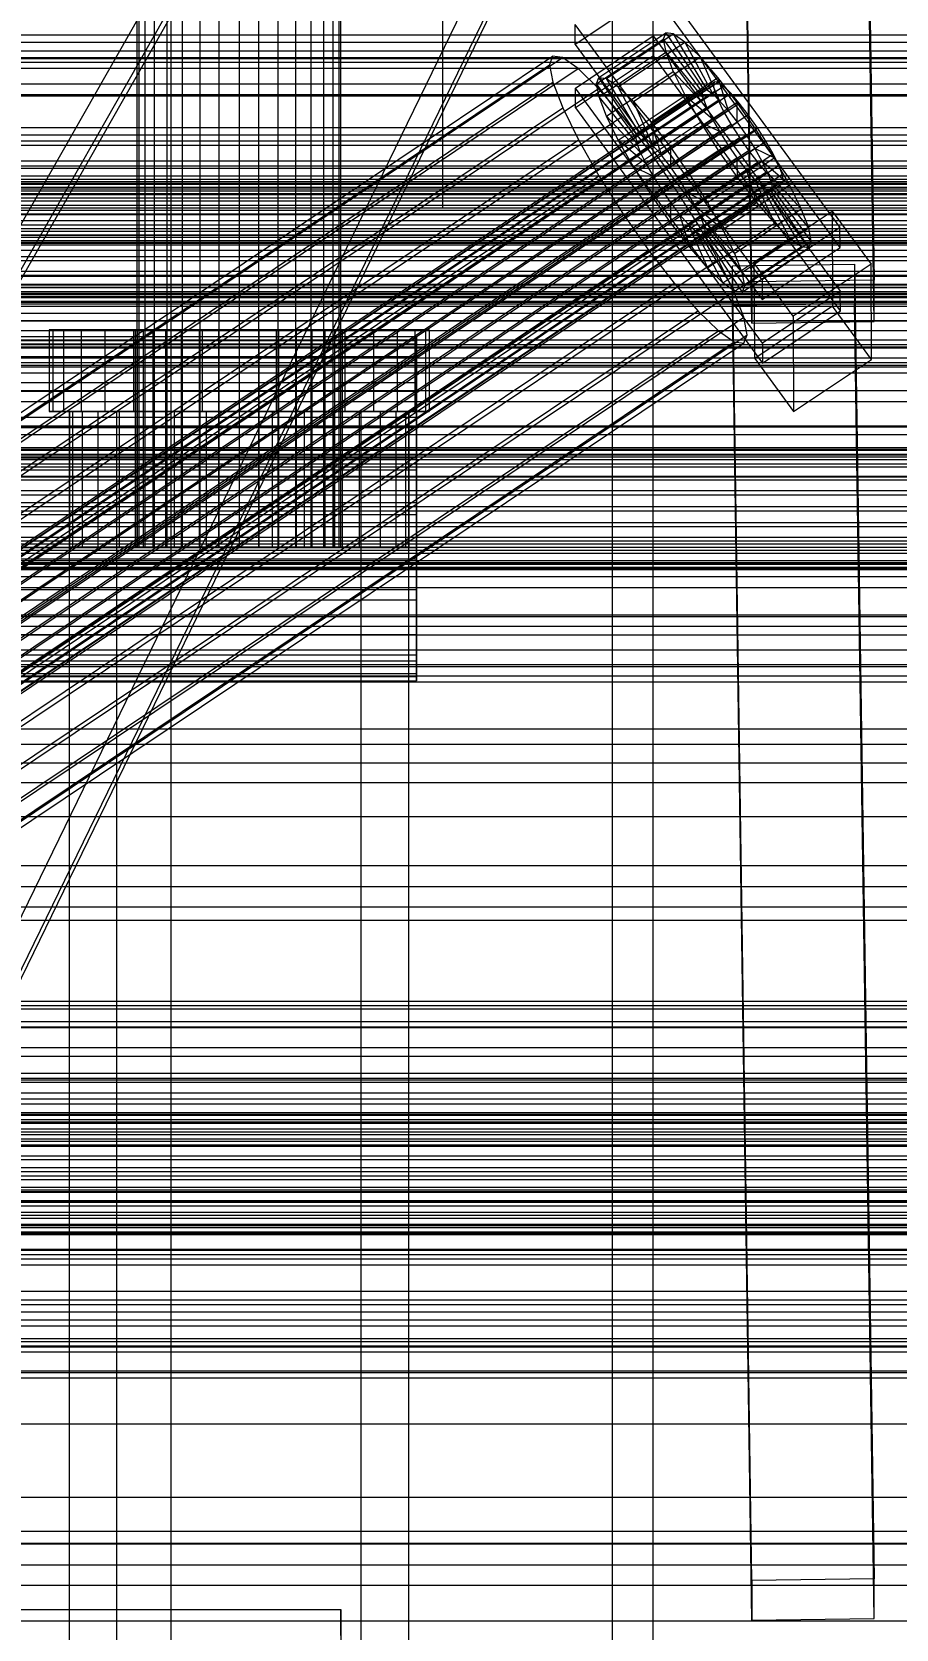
# Model space of a CAD drawing. Header units: millimetres. Extents: x -1970 to 59977, y -50268 to 6837.
# Drawn here: x 254.5 to 381.8, y -35209.4 to -34974.1 of the extents above; entities that cross this region are included whole.
import ezdxf

# ---------------------------------------------------------------- set-up
doc = ezdxf.new("R2010")
doc.units = ezdxf.units.MM
for name, color, linetype, lineweight in [('COTAS_O', 1, 'Continuous', 0), ('COTAS_P', 1, 'Continuous', 0), ('frontal_briquetadora', 7, 'Continuous', 0), ('frontal_C01', 7, 'Continuous', 0), ('frontal_C02', 7, 'Continuous', 0), ('frontal_C03', 7, 'Continuous', 0), ('frontal_C05', 7, 'Continuous', 0), ('frontal_dos-mix', 7, 'Continuous', 0), ('frontal_mezcladora', 7, 'Continuous', 0), ('frontal_secador', 7, 'Continuous', 0), ('frontal_tolva-C01', 7, 'Continuous', 0)]:
    doc.layers.add(name, color=color, linetype=linetype, lineweight=lineweight)
doc.dimstyles.new('R19_100', dxfattribs={"dimtxt": 250, "dimasz": 150, "dimexe": 150, "dimexo": 80, "dimgap": 100, "dimtad": 1, "dimtih": 1, "dimtoh": 1, "dimdsep": 46, "dimcen": 0.09, "dimadec": 0, "dimazin": 0, "dimtfac": 1, "dimtdec": 4, "dimtofl": 0, "dimtmove": 0, "dimatfit": 3, "dimfxl": 1, "dimtolj": 1, "dimtzin": 0, "dimarcsym": 0})

# ---------------------------------------------------------------- blocks, each defined once
blk = doc.blocks.new('*D37')
at = {"layer": 'COTAS_P', "color": 0, "lineweight": -2, "transparency": 16777216}
for p, q in [((-1750, -35420), (-1750, -34450)), ((2600, -35420), (2600, -34450)), ((-1600, -34600), (2450, -34600))]:
    blk.add_line(p, q, dxfattribs=at)
at = {"layer": 'COTAS_P', "color": 0, "transparency": 16777216}
for points in [[(-1600, -34575), (-1600, -34625), (-1750, -34600)], [(2450, -34575), (2450, -34625), (2600, -34600)]]:
    blk.add_solid(points, dxfattribs=at)
at = {"layer": 'Defpoints', "color": 0, "transparency": 16777216}
for p in [(2600, -34600), (-1750, -35500), (2600, -35500)]:
    blk.add_point(p, dxfattribs=at)
blk = doc.blocks.new('*D45')
at = {"layer": 'COTAS_O', "color": 0, "lineweight": -2, "transparency": 16777216}
for p, q in [((-1480, -35920), (-1480, -35150)), ((490, -35920), (490, -35150)), ((-1330, -35300), (340, -35300))]:
    blk.add_line(p, q, dxfattribs=at)
at = {"layer": 'COTAS_O', "color": 0, "transparency": 16777216}
for points in [[(-1330, -35275), (-1330, -35325), (-1480, -35300)], [(340, -35275), (340, -35325), (490, -35300)]]:
    blk.add_solid(points, dxfattribs=at)
at = {"layer": 'Defpoints', "color": 0, "transparency": 16777216}
for p in [(490, -35300), (-1480, -36000), (490, -36000)]:
    blk.add_point(p, dxfattribs=at)
blk = doc.blocks.new('*D47')
at = {"layer": 'COTAS_O', "color": 0, "lineweight": -2, "transparency": 16777216}
for p, q in [((-1400, -35920), (-1400, -35150)), ((1400, -35920), (1400, -35150)), ((-1250, -35300), (1250, -35300))]:
    blk.add_line(p, q, dxfattribs=at)
at = {"layer": 'COTAS_O', "color": 0, "transparency": 16777216}
for points in [[(-1250, -35275), (-1250, -35325), (-1400, -35300)], [(1250, -35275), (1250, -35325), (1400, -35300)]]:
    blk.add_solid(points, dxfattribs=at)
at = {"layer": 'Defpoints', "color": 0, "transparency": 16777216}
for p in [(1400, -35300), (-1400, -36000), (1400, -36000)]:
    blk.add_point(p, dxfattribs=at)

msp = doc.modelspace()

# ---------------------------------------------------------------- linework, layer by layer
at = {"layer": 'frontal_briquetadora'}
for p, q in [((315, -35000), (315, -34710)), ((340, -35988), (340, -34950)), ((346, -35988), (346, -34950)), ((-1330, -35000), (490, -35000)), ((315, -35000), (430, -35000)), ((-1330, -35010), (490, -35010)), ((-1330, -35190), (490, -35190)), ((-1330, -35200), (490, -35200))]:
    msp.add_line(p, q, dxfattribs=at)
at = {"layer": 'frontal_C01'}
for p, q in [((360.514, -35010.919), (357.646, -34817.919)), ((375.644, -34817.676), (378.512, -35010.676)), ((360.514, -35017.007), (357.646, -34824.007)), ((378.512, -35016.764), (375.644, -34823.764)), ((-425, -35005.229), (425, -35005.229)), ((378.512, -35010.676), (360.514, -35010.919)), ((360.514, -35010.919), (360.514, -35017.007)), ((378.512, -35016.764), (378.512, -35010.676)), ((425, -35016.66), (-425, -35016.66)), ((360.514, -35017.007), (378.512, -35016.764)), ((425, -35020.691), (-425, -35020.691)), ((-425, -35032.122), (425, -35032.122)), ((-300, -35206.577), (300, -35206.577)), ((300, -35210.404), (300, -35206.577)), ((300, -35206.577), (300, -35232.406))]:
    msp.add_line(p, q, dxfattribs=at)
at = {"layer": 'frontal_C02'}
for p, q in [((345.969, -34965.325), (373.501, -35002.918)), ((345.981, -34968.248), (334.513, -34975.931)), ((373.513, -35005.841), (345.981, -34968.248)), ((334.513, -34975.931), (334.501, -34973.009)), ((362.033, -35010.602), (334.501, -34973.009)), ((338.005, -34980.8), (347.835, -34974.214)), ((347.835, -34974.214), (347.47, -34975.144)), ((348.918, -34974.361), (347.835, -34974.214)), ((347.835, -34974.214), (353.378, -34982.536)), ((334.513, -34975.931), (362.045, -35013.524)), ((334.539, -34982.361), (346.008, -34974.678)), ((337.64, -34981.73), (347.47, -34975.144)), ((339.088, -34980.947), (348.918, -34974.361)), ((340.816, -34982.162), (350.645, -34975.576)), ((346.008, -34974.678), (346.02, -34977.6)), ((346.008, -34974.678), (373.539, -35012.271)), ((347.47, -34975.144), (353.205, -34982.976)), ((347.47, -34975.144), (347.847, -34977.089)), ((350.645, -34975.576), (348.918, -34974.361)), ((348.918, -34974.361), (353.892, -34982.605)), ((352.899, -34977.775), (350.645, -34975.576)), ((350.645, -34975.576), (354.71, -34983.181)), ((450, -34977.896), (-450, -34977.896)), ((146.383, -35102.397), (330.692, -34978.913)), ((146.872, -35101.153), (331.181, -34977.669)), ((148.32, -35101.35), (332.629, -34977.866)), ((331.181, -34977.669), (330.692, -34978.913)), ((330.692, -34978.913), (331.197, -34981.512)), ((332.629, -34977.866), (331.181, -34977.669)), ((334.938, -34979.49), (332.629, -34977.866)), ((346.02, -34977.6), (334.551, -34985.284)), ((338.017, -34983.674), (347.847, -34977.089)), ((343.069, -34984.361), (352.899, -34977.775)), ((373.551, -35015.193), (346.02, -34977.6)), ((347.847, -34977.089), (353.384, -34983.897)), ((347.847, -34977.089), (348.941, -34979.914)), ((355.525, -34980.81), (352.899, -34977.775)), ((352.899, -34977.775), (355.777, -34984.223)), ((150.629, -35102.974), (334.938, -34979.49)), ((337.95, -34982.43), (334.938, -34979.49)), ((337.64, -34981.73), (338.005, -34980.8)), ((343.549, -34989.121), (338.005, -34980.8)), ((338.005, -34980.8), (339.088, -34980.947)), ((344.062, -34989.191), (339.088, -34980.947)), ((339.088, -34980.947), (340.816, -34982.162)), ((339.111, -34986.5), (348.941, -34979.914)), ((345.695, -34987.395), (355.525, -34980.81)), ((348.941, -34979.914), (353.902, -34985.236)), ((348.941, -34979.914), (350.678, -34983.429)), ((358.345, -34984.472), (355.525, -34980.81)), ((355.525, -34980.81), (357.021, -34985.66)), ((141.045, -35125.12), (354.844, -34981.879)), ((141.218, -35124.679), (355.017, -34981.438)), ((141.224, -35126.041), (355.022, -34982.799)), ((141.731, -35124.749), (355.53, -34981.508)), ((142.549, -35125.324), (356.348, -34982.083)), ((143.617, -35126.366), (357.415, -34983.125)), ((146.887, -35104.996), (331.197, -34981.512)), ((153.641, -35105.914), (337.95, -34982.43)), ((331.197, -34981.512), (332.659, -34985.29)), ((334.551, -34985.284), (334.539, -34982.361)), ((362.071, -35019.954), (334.539, -34982.361)), ((343.376, -34989.562), (337.64, -34981.73)), ((338.017, -34983.674), (337.64, -34981.73)), ((341.461, -34986.487), (337.95, -34982.43)), ((343.554, -34990.483), (338.017, -34983.674)), ((339.111, -34986.5), (338.017, -34983.674)), ((344.88, -34989.767), (340.816, -34982.162)), ((340.816, -34982.162), (343.069, -34984.361)), ((340.848, -34990.015), (350.678, -34983.429)), ((353.205, -34982.976), (343.376, -34989.562)), ((353.378, -34982.536), (343.549, -34989.121)), ((353.892, -34982.605), (344.062, -34989.191)), ((354.71, -34983.181), (344.88, -34989.767)), ((350.678, -34983.429), (354.725, -34986.901)), ((350.678, -34983.429), (352.938, -34987.394)), ((353.205, -34982.976), (353.378, -34982.536)), ((353.384, -34983.897), (353.205, -34982.976)), ((353.378, -34982.536), (353.892, -34982.605)), ((353.892, -34982.605), (354.71, -34983.181)), ((354.71, -34983.181), (355.777, -34984.223)), ((355.017, -34981.438), (354.844, -34981.879)), ((354.844, -34981.879), (355.022, -34982.799)), ((355.53, -34981.508), (355.017, -34981.438)), ((355.022, -34982.799), (355.541, -34984.138)), ((356.348, -34982.083), (355.53, -34981.508)), ((357.415, -34983.125), (356.348, -34982.083)), ((358.659, -34984.562), (357.415, -34983.125)), ((141.742, -35127.379), (355.541, -34984.138)), ((142.565, -35129.044), (356.363, -34985.803)), ((144.861, -35127.804), (358.659, -34984.562)), ((148.35, -35108.774), (332.659, -34985.29)), ((332.659, -34985.29), (334.981, -34989.989)), ((334.551, -34985.284), (362.083, -35022.877)), ((345.947, -34990.808), (343.069, -34984.361)), ((343.069, -34984.361), (345.695, -34987.395)), ((353.384, -34983.897), (343.554, -34990.483)), ((353.902, -34985.236), (344.073, -34991.821)), ((355.777, -34984.223), (345.947, -34990.808)), ((357.021, -34985.66), (347.191, -34992.246)), ((358.345, -34984.472), (348.515, -34991.058)), ((353.902, -34985.236), (353.384, -34983.897)), ((354.725, -34986.901), (353.902, -34985.236)), ((355.541, -34984.138), (356.363, -34985.803)), ((355.777, -34984.223), (357.021, -34985.66)), ((356.363, -34985.803), (357.434, -34987.681)), ((357.021, -34985.66), (358.357, -34987.394)), ((358.357, -34987.394), (358.345, -34984.472)), ((361.166, -34988.512), (358.345, -34984.472)), ((359.995, -34986.297), (358.659, -34984.562)), ((143.635, -35130.922), (357.434, -34987.681)), ((359.995, -34986.297), (146.196, -35129.538)), ((147.533, -35131.452), (361.332, -34988.211)), ((157.152, -35109.971), (341.461, -34986.487)), ((344.073, -34991.821), (339.111, -34986.5)), ((340.848, -34990.015), (339.111, -34986.5)), ((345.231, -34991.382), (341.461, -34986.487)), ((343.108, -34993.979), (352.938, -34987.394)), ((354.725, -34986.901), (344.895, -34993.486)), ((347.191, -34992.246), (345.695, -34987.395)), ((345.695, -34987.395), (348.515, -34991.058)), ((348.527, -34993.98), (358.357, -34987.394)), ((352.938, -34987.394), (355.796, -34988.778)), ((352.938, -34987.394), (355.569, -34991.537)), ((355.796, -34988.778), (354.725, -34986.901)), ((357.434, -34987.681), (358.68, -34989.644)), ((358.357, -34987.394), (359.693, -34989.308)), ((361.332, -34988.211), (359.995, -34986.297)), ((362.578, -34990.174), (361.332, -34988.211)), ((144.881, -35132.885), (358.68, -34989.644)), ((148.779, -35133.415), (362.578, -34990.174)), ((150.672, -35113.473), (334.981, -34989.989)), ((334.981, -34989.989), (338.003, -34995.288)), ((344.895, -34993.486), (340.848, -34990.015)), ((343.108, -34993.979), (340.848, -34990.015)), ((343.549, -34989.121), (343.376, -34989.562)), ((343.376, -34989.562), (343.554, -34990.483)), ((344.062, -34989.191), (343.549, -34989.121)), ((343.554, -34990.483), (344.073, -34991.821)), ((344.88, -34989.767), (344.062, -34989.191)), ((345.947, -34990.808), (344.88, -34989.767)), ((347.191, -34992.246), (345.947, -34990.808)), ((355.796, -34988.778), (345.966, -34995.364)), ((357.042, -34990.741), (347.212, -34997.327)), ((359.693, -34989.308), (349.863, -34995.894)), ((351.336, -34995.098), (361.166, -34988.512)), ((355.569, -34991.537), (357.042, -34990.741)), ((357.042, -34990.741), (355.796, -34988.778)), ((358.378, -34992.655), (357.042, -34990.741)), ((358.68, -34989.644), (360.017, -34991.558)), ((361.166, -34988.512), (359.693, -34989.308)), ((359.693, -34989.308), (360.939, -34991.271)), ((363.797, -34992.656), (361.166, -34988.512)), ((363.648, -34992.051), (362.578, -34990.174)), ((146.218, -35134.799), (360.017, -34991.558)), ((149.85, -35135.293), (363.648, -34992.051)), ((345.231, -34991.382), (160.922, -35114.866)), ((344.073, -34991.821), (344.895, -34993.486)), ((349.002, -34996.784), (345.231, -34991.382)), ((345.739, -34998.123), (355.569, -34991.537)), ((348.527, -34993.98), (347.191, -34992.246)), ((348.515, -34991.058), (348.527, -34993.98)), ((348.515, -34991.058), (351.336, -34995.098)), ((358.378, -34992.655), (348.548, -34999.241)), ((360.939, -34991.271), (351.109, -34997.857)), ((362.01, -34993.149), (352.18, -34999.735)), ((353.967, -34999.242), (363.797, -34992.656)), ((355.569, -34991.537), (358.39, -34995.578)), ((358.39, -34995.578), (358.378, -34992.655)), ((359.714, -34994.39), (358.378, -34992.655)), ((360.017, -34991.558), (361.352, -34993.292)), ((363.797, -34992.656), (360.939, -34991.271)), ((360.939, -34991.271), (362.01, -34993.149)), ((366.057, -34996.62), (362.01, -34993.149)), ((362.01, -34993.149), (362.833, -34994.814)), ((364.471, -34993.716), (363.648, -34992.051)), ((366.057, -34996.62), (363.797, -34992.656)), ((147.554, -35136.534), (361.352, -34993.292)), ((148.798, -35137.971), (362.596, -34994.73)), ((150.672, -35136.958), (364.471, -34993.716)), ((151.191, -35138.296), (364.989, -34995.055)), ((153.694, -35118.772), (338.003, -34995.288)), ((338.003, -34995.288), (341.52, -35000.828)), ((345.966, -34995.364), (343.108, -34993.979)), ((345.739, -34998.123), (343.108, -34993.979)), ((344.895, -34993.486), (345.966, -34995.364)), ((345.966, -34995.364), (347.212, -34997.327)), ((349.863, -34995.894), (348.527, -34993.98)), ((349.863, -34995.894), (351.336, -34995.098)), ((359.714, -34994.39), (349.884, -35000.976)), ((351.336, -34995.098), (353.967, -34999.242)), ((362.833, -34994.814), (353.003, -35001.4)), ((361.21, -34999.24), (359.714, -34994.39)), ((360.958, -34995.827), (359.714, -34994.39)), ((361.352, -34993.292), (362.596, -34994.73)), ((362.596, -34994.73), (363.664, -34995.771)), ((367.794, -35000.135), (362.833, -34994.814)), ((362.833, -34994.814), (363.351, -34996.153)), ((364.989, -34995.055), (364.471, -34993.716)), ((365.168, -34995.976), (364.989, -34995.055)), ((149.865, -35139.013), (363.664, -34995.771)), ((150.683, -35139.588), (364.482, -34996.347)), ((151.196, -35139.658), (364.995, -34996.416)), ((151.369, -35139.217), (365.168, -34995.976)), ((164.693, -35120.268), (349.002, -34996.784)), ((347.212, -34997.327), (345.739, -34998.123)), ((347.212, -34997.327), (348.548, -34999.241)), ((348.56, -35002.164), (358.39, -34995.578)), ((352.519, -35002.323), (349.002, -34996.784)), ((351.109, -34997.857), (349.863, -34995.894)), ((352.18, -34999.735), (351.109, -34997.857)), ((351.109, -34997.857), (353.967, -34999.242)), ((360.958, -34995.827), (351.128, -35002.413)), ((362.025, -34996.869), (352.196, -35003.455)), ((362.843, -34997.444), (353.014, -35004.03)), ((363.351, -34996.153), (353.521, -35002.738)), ((363.357, -34997.514), (353.527, -35004.1)), ((363.53, -34997.073), (353.7, -35003.659)), ((356.228, -35003.206), (366.057, -34996.62)), ((358.39, -34995.578), (361.21, -34999.24)), ((363.836, -35002.274), (360.958, -34995.827)), ((362.025, -34996.869), (360.958, -34995.827)), ((366.09, -35004.474), (362.025, -34996.869)), ((362.843, -34997.444), (362.025, -34996.869)), ((367.817, -35005.688), (362.843, -34997.444)), ((363.357, -34997.514), (362.843, -34997.444)), ((368.888, -35002.961), (363.351, -34996.153)), ((363.351, -34996.153), (363.53, -34997.073)), ((363.53, -34997.073), (363.357, -34997.514)), ((368.9, -35005.836), (363.357, -34997.514)), ((369.265, -35004.905), (363.53, -34997.073)), ((363.664, -34995.771), (364.482, -34996.347)), ((364.482, -34996.347), (364.995, -34996.416)), ((364.995, -34996.416), (365.168, -34995.976)), ((367.794, -35000.135), (366.057, -34996.62)), ((450, -34999.677), (-450, -34999.677)), ((348.56, -35002.164), (345.739, -34998.123)), ((348.548, -34999.241), (348.56, -35002.164)), ((348.548, -34999.241), (349.884, -35000.976)), ((351.38, -35005.826), (361.21, -34999.24)), ((353.003, -35001.4), (352.18, -34999.735)), ((352.18, -34999.735), (356.228, -35003.206)), ((353.967, -34999.242), (356.228, -35003.206)), ((357.964, -35006.721), (367.794, -35000.135)), ((361.21, -34999.24), (363.836, -35002.274)), ((368.888, -35002.961), (367.794, -35000.135)), ((157.211, -35124.312), (341.52, -35000.828)), ((168.21, -35125.807), (352.519, -35002.323)), ((341.52, -35000.828), (345.291, -35006.229)), ((351.38, -35005.826), (348.56, -35002.164)), ((349.884, -35000.976), (351.38, -35005.826)), ((349.884, -35000.976), (351.128, -35002.413)), ((351.128, -35002.413), (354.006, -35008.86)), ((351.128, -35002.413), (352.196, -35003.455)), ((355.541, -35007.623), (352.519, -35002.323)), ((353.521, -35002.738), (353.003, -35001.4)), ((353.003, -35001.4), (357.964, -35006.721)), ((354.006, -35008.86), (363.836, -35002.274)), ((360.882, -35008.158), (372.35, -35000.475)), ((363.836, -35002.274), (366.09, -35004.474)), ((372.35, -35000.475), (372.408, -35014.504)), ((372.35, -35000.475), (378.086, -35008.307)), ((352.196, -35003.455), (356.26, -35011.059)), ((352.196, -35003.455), (353.014, -35004.03)), ((353.014, -35004.03), (357.987, -35012.274)), ((353.014, -35004.03), (353.527, -35004.1)), ((353.7, -35003.659), (353.521, -35002.738)), ((353.521, -35002.738), (359.058, -35009.547)), ((353.527, -35004.1), (353.7, -35003.659)), ((353.527, -35004.1), (359.07, -35012.421)), ((353.7, -35003.659), (359.436, -35011.491)), ((356.228, -35003.206), (357.964, -35006.721)), ((356.26, -35011.059), (366.09, -35004.474)), ((359.058, -35009.547), (368.888, -35002.961)), ((359.436, -35011.491), (369.265, -35004.905)), ((373.501, -35002.918), (362.033, -35010.602)), ((366.09, -35004.474), (367.817, -35005.688)), ((369.265, -35004.905), (368.888, -35002.961)), ((368.9, -35005.836), (369.265, -35004.905)), ((373.513, -35005.841), (373.501, -35002.918)), ((160.982, -35129.713), (345.291, -35006.229)), ((345.291, -35006.229), (349.061, -35011.125)), ((354.006, -35008.86), (351.38, -35005.826)), ((357.964, -35006.721), (359.058, -35009.547)), ((357.987, -35012.274), (367.817, -35005.688)), ((359.07, -35012.421), (368.9, -35005.836)), ((362.045, -35013.524), (373.513, -35005.841)), ((367.817, -35005.688), (368.9, -35005.836)), ((171.232, -35131.107), (355.541, -35007.623)), ((356.26, -35011.059), (354.006, -35008.86)), ((357.863, -35012.322), (355.541, -35007.623)), ((357.646, -35008.53), (375.644, -35008.286)), ((357.646, -35014.376), (357.646, -35008.53)), ((360.514, -35202.297), (357.646, -35008.53)), ((359.058, -35009.547), (359.436, -35011.491)), ((360.939, -35022.187), (360.882, -35008.158)), ((366.618, -35015.99), (360.882, -35008.158)), ((378.086, -35008.307), (366.618, -35015.99)), ((375.644, -35008.286), (375.644, -35014.132)), ((375.644, -35008.286), (378.512, -35202.053)), ((378.143, -35022.336), (378.086, -35008.307)), ((-450, -35011.368), (450, -35011.368)), ((164.752, -35134.609), (349.061, -35011.125)), ((349.061, -35011.125), (352.572, -35015.181)), ((357.987, -35012.274), (356.26, -35011.059)), ((359.436, -35011.491), (359.07, -35012.421)), ((362.033, -35010.602), (362.045, -35013.524)), ((173.554, -35135.806), (357.863, -35012.322)), ((375.644, -35014.132), (357.646, -35014.376)), ((359.326, -35016.1), (357.863, -35012.322)), ((359.07, -35012.421), (357.987, -35012.274)), ((373.539, -35012.271), (362.071, -35019.954)), ((373.551, -35015.193), (373.539, -35012.271)), ((378.512, -35207.899), (375.644, -35014.132)), ((168.263, -35138.665), (352.572, -35015.181)), ((175.016, -35139.584), (359.326, -35016.1)), ((352.572, -35015.181), (355.584, -35018.122)), ((360.514, -35208.143), (357.646, -35014.376)), ((359.83, -35018.699), (359.326, -35016.1)), ((372.408, -35014.504), (360.939, -35022.187)), ((362.083, -35022.877), (373.551, -35015.193)), ((366.618, -35015.99), (366.675, -35030.019)), ((378.143, -35022.336), (372.408, -35014.504)), ((-311.15, -35018.945), (311.15, -35018.945)), ((171.275, -35141.606), (355.584, -35018.122)), ((175.521, -35142.183), (359.83, -35018.699)), ((311.15, -35019.581), (311.15, -35018.945)), ((311.15, -35018.945), (311.15, -35020.039)), ((355.584, -35018.122), (357.893, -35019.745)), ((359.341, -35019.942), (359.83, -35018.699)), ((-311.15, -35019.581), (311.15, -35019.581)), ((-311.15, -35020.039), (311.15, -35020.039)), ((173.584, -35143.229), (357.893, -35019.745)), ((175.032, -35143.426), (359.341, -35019.942)), ((311.15, -35021.904), (311.15, -35019.581)), ((311.15, -35020.039), (311.15, -35022.788)), ((357.893, -35019.745), (359.341, -35019.942)), ((362.071, -35019.954), (362.083, -35022.877)), ((-311.15, -35021.904), (311.15, -35021.904)), ((-311.15, -35022.788), (311.15, -35022.788)), ((311.15, -35025.755), (311.15, -35021.904)), ((311.15, -35022.788), (311.15, -35027.005)), ((360.939, -35022.187), (366.675, -35030.019)), ((366.675, -35030.019), (378.143, -35022.336)), ((-311.15, -35025.755), (311.15, -35025.755)), ((311.15, -35030.872), (311.15, -35025.755)), ((-311.15, -35027.005), (311.15, -35027.005)), ((311.15, -35027.005), (311.15, -35032.403)), ((-311.15, -35030.872), (311.15, -35030.872)), ((-311.15, -35032.403), (311.15, -35032.403)), ((311.15, -35036.906), (311.15, -35030.872)), ((311.15, -35032.403), (311.15, -35038.613)), ((-440, -35035.335), (440, -35035.335)), ((-440, -35035.561), (440, -35035.561)), ((-440, -35035.723), (440, -35035.723)), ((-440, -35036.384), (440, -35036.384)), ((-440, -35036.697), (440, -35036.697)), ((-440, -35037.748), (440, -35037.748)), ((311.15, -35036.906), (-311.15, -35036.906)), ((311.15, -35043.446), (311.15, -35036.906)), ((-440, -35038.191), (440, -35038.191)), ((-440, -35039.561), (440, -35039.561)), ((-440, -35040.104), (440, -35040.104)), ((-311.15, -35038.613), (311.15, -35038.613)), ((311.15, -35038.613), (311.15, -35045.213)), ((440, -35041.699), (-440, -35041.699)), ((-440, -35042.304), (440, -35042.304)), ((-440, -35044.017), (440, -35044.017)), ((-440, -35044.643), (440, -35044.643)), ((-311.15, -35043.446), (311.15, -35043.446)), ((311.15, -35050.046), (311.15, -35043.446)), ((-440, -35046.355), (440, -35046.355)), ((-440, -35046.96), (440, -35046.96)), ((-311.15, -35045.213), (311.15, -35045.213)), ((311.15, -35045.213), (311.15, -35051.753)), ((-440, -35048.556), (440, -35048.556)), ((-440, -35049.098), (440, -35049.098)), ((-440, -35050.468), (440, -35050.468)), ((-440, -35050.911), (440, -35050.911)), ((-440, -35051.963), (440, -35051.963)), ((-311.15, -35050.046), (311.15, -35050.046)), ((-311.15, -35051.753), (311.15, -35051.753)), ((311.15, -35056.257), (311.15, -35050.046)), ((311.15, -35051.753), (311.15, -35057.787)), ((-440, -35052.276), (440, -35052.276)), ((-440, -35052.937), (440, -35052.937)), ((-440, -35053.099), (440, -35053.099)), ((-440, -35053.324), (440, -35053.324)), ((-311.15, -35056.257), (311.15, -35056.257)), ((311.15, -35061.654), (311.15, -35056.257)), ((-311.15, -35057.787), (311.15, -35057.787)), ((311.15, -35057.787), (311.15, -35062.904)), ((-311.15, -35061.654), (311.15, -35061.654)), ((-311.15, -35062.904), (311.15, -35062.904)), ((311.15, -35065.872), (311.15, -35061.654)), ((311.15, -35062.904), (311.15, -35066.755)), ((-311.15, -35065.872), (311.15, -35065.872)), ((311.15, -35068.621), (311.15, -35065.872)), ((-311.15, -35066.755), (311.15, -35066.755)), ((311.15, -35066.755), (311.15, -35069.078)), ((-311.15, -35068.621), (311.15, -35068.621)), ((-311.15, -35069.078), (311.15, -35069.078)), ((-311.15, -35069.714), (311.15, -35069.714)), ((311.15, -35069.714), (311.15, -35068.621)), ((311.15, -35069.078), (311.15, -35069.714)), ((-425, -35196.786), (425, -35196.786)), ((378.512, -35202.053), (360.514, -35202.297)), ((360.514, -35202.297), (360.514, -35208.143)), ((378.512, -35207.899), (378.512, -35202.053)), ((425, -35208.262), (-425, -35208.262)), ((360.514, -35208.143), (378.512, -35207.899))]:
    msp.add_line(p, q, dxfattribs=at)
at = {"layer": 'frontal_C03'}
for p, q in [((-1250, -34974.537), (1250, -34974.537)), ((1250, -34974.573), (-1250, -34974.573)), ((1250, -34975.63), (-1250, -34975.63)), ((-1250, -34976.875), (1250, -34976.875)), ((1250, -34977.938), (-1250, -34977.938)), ((-1250, -34978.004), (1250, -34978.004)), ((1250, -34978.591), (-1250, -34978.591)), ((1250, -34979.473), (-1250, -34979.473)), ((-1250, -34981.724), (1250, -34981.724)), ((-1250, -34983.32), (1250, -34983.32)), ((-1250, -34988.167), (1250, -34988.167)), ((1250, -34989.279), (-1250, -34989.279)), ((-1250, -34990.123), (1250, -34990.123)), ((1250, -34990.16), (-1250, -34990.16)), ((1250, -34990.814), (-1250, -34990.814)), ((1250, -34993.121), (-1250, -34993.121)), ((1500, -34995.334), (-1500, -34995.334)), ((-1250, -34994.178), (1250, -34994.178)), ((-1268, -34996.141), (1268, -34996.141)), ((-1268, -34996.365), (1268, -34996.365)), ((-1268, -34996.53), (1268, -34996.53)), ((-1268, -34997.187), (1268, -34997.187)), ((-1268, -34997.505), (1268, -34997.505)), ((-1250, -34995.768), (1250, -34995.768)), ((1250, -34997.031), (-1250, -34997.031)), ((-1268, -34998.551), (1268, -34998.551)), ((-1268, -34999), (1268, -34999)), ((1250, -34997.949), (-1250, -34997.949)), ((1250, -34998.088), (-1250, -34998.088)), ((-1268, -35000.363), (1268, -35000.363)), ((-1268, -35000.913), (1268, -35000.913)), ((-1268, -35002.501), (1268, -35002.501)), ((1250, -35000.395), (-1250, -35000.395)), ((1250, -35001.049), (-1250, -35001.049)), ((1250, -35001.93), (-1250, -35001.93)), ((-1500, -35004.317), (1500, -35004.317)), ((1268, -35003.114), (-1268, -35003.114)), ((-1268, -35004.818), (1268, -35004.818)), ((-1250, -35004.006), (1250, -35004.006)), ((1530, -35005.129), (-1530, -35005.129)), ((-1268, -35005.453), (1268, -35005.453)), ((-1268, -35007.156), (1268, -35007.156)), ((-1250, -35006.264), (1250, -35006.264)), ((-1268, -35007.77), (1268, -35007.77)), ((-1268, -35009.357), (1268, -35009.357)), ((1530, -35010.129), (-1530, -35010.129)), ((-1268, -35009.907), (1268, -35009.907)), ((-1268, -35011.271), (1268, -35011.271)), ((-1268, -35011.72), (1268, -35011.72)), ((1250, -35011.737), (-1250, -35011.737)), ((-1268, -35012.766), (1268, -35012.766)), ((-1268, -35013.083), (1268, -35013.083)), ((-1268, -35013.741), (1268, -35013.741)), ((-1268, -35013.905), (1268, -35013.905)), ((-1268, -35014.13), (1268, -35014.13)), ((-1250, -35012.322), (1250, -35012.322)), ((1250, -35012.618), (-1250, -35012.618)), ((1250, -35013.271), (-1250, -35013.271)), ((-1250, -35014.503), (1250, -35014.503)), ((1250, -35015.579), (-1250, -35015.579)), ((-1250, -35016.636), (1250, -35016.636)), ((1250, -35019.488), (-1250, -35019.488)), ((-1250, -35020.147), (1250, -35020.147)), ((1250, -35020.546), (-1250, -35020.546)), ((-1250, -35022.103), (1250, -35022.103)), ((1250, -35022.853), (-1250, -35022.853)), ((1250, -35023.506), (-1250, -35023.506)), ((1250, -35024.388), (-1250, -35024.388)), ((-1250, -35026.95), (1250, -35026.95)), ((-1250, -35028.547), (1250, -35028.547)), ((-1250, -35032.266), (1250, -35032.266)), ((-1250, -35033.395), (1250, -35033.395)), ((-1250, -35035.733), (1250, -35035.733)), ((-1250, -35036.318), (1250, -35036.318)), ((-1250, -35037.115), (1250, -35037.115)), ((1250, -35050.062), (-1250, -35050.062)), ((1250, -35052.554), (-1250, -35052.554)), ((-1500, -35055.95), (1500, -35055.95)), ((1250, -35054.381), (-1250, -35054.381)), ((1250, -35061.687), (-1250, -35061.687)), ((1250, -35065.216), (-1250, -35065.216)), ((1500, -35067.358), (-1500, -35067.358)), ((1500, -35067.643), (-1500, -35067.643)), ((-1270, -35068.997), (1270, -35068.997)), ((1270, -35069.896), (-1270, -35069.896)), ((1250, -35076.838), (-1250, -35076.838)), ((-1500, -35079.051), (1500, -35079.051)), ((1250, -35081.828), (-1250, -35081.828)), ((1250, -35096.975), (-1250, -35096.975)), ((1250, -35103.087), (-1250, -35103.087)), ((-1250, -35116.939), (1250, -35116.939)), ((-1250, -35117.572), (1250, -35117.572)), ((-1250, -35118.036), (1250, -35118.036)), ((-1250, -35119.892), (1250, -35119.892)), ((1250, -35120.726), (-1250, -35120.726)), ((-1250, -35120.788), (1250, -35120.788)), ((-1250, -35123.74), (1250, -35123.74)), ((-1250, -35125.008), (1250, -35125.008)), ((1570, -35128.303), (-1570, -35128.303)), ((1570, -35128.562), (-1570, -35128.562)), ((-1250, -35127.542), (1250, -35127.542)), ((-1250, -35128.855), (1250, -35128.855)), ((1570, -35131.347), (-1570, -35131.347)), ((-1250, -35130.407), (1250, -35130.407)), ((1570, -35132.085), (-1570, -35132.085)), ((-1500, -35133.329), (1500, -35133.329)), ((-1500, -35133.553), (1500, -35133.553)), ((-1500, -35133.718), (1500, -35133.718)), ((-1500, -35134.375), (1500, -35134.375)), ((-1500, -35134.693), (1500, -35134.693)), ((-1500, -35135.739), (1500, -35135.739)), ((-1500, -35136.188), (1500, -35136.188)), ((-1250, -35134.888), (1250, -35134.888)), ((1250, -35136.619), (-1250, -35136.619)), ((1570, -35137.231), (-1570, -35137.231)), ((1570, -35138.335), (-1570, -35138.335)), ((-1500, -35137.551), (1500, -35137.551)), ((-1500, -35138.101), (1500, -35138.101)), ((-1500, -35139.689), (1500, -35139.689)), ((1500, -35140.302), (-1500, -35140.302)), ((-1250, -35141.427), (1250, -35141.427)), ((-1500, -35142.006), (1500, -35142.006)), ((-1500, -35142.641), (1500, -35142.641)), ((-1250, -35143.22), (1250, -35143.22)), ((-1570, -35145.059), (1570, -35145.059)), ((-1500, -35144.345), (1500, -35144.345)), ((-1500, -35144.958), (1500, -35144.958)), ((1570, -35146.361), (-1570, -35146.361)), ((-1500, -35146.546), (1500, -35146.546)), ((-1500, -35147.096), (1500, -35147.096)), ((-1500, -35148.459), (1500, -35148.459)), ((1250, -35146.472), (-1250, -35146.472)), ((-1250, -35148.028), (1250, -35148.028)), ((-1500, -35148.908), (1500, -35148.908)), ((-1500, -35149.954), (1500, -35149.954)), ((-1500, -35150.272), (1500, -35150.272)), ((-1250, -35149.759), (1250, -35149.759)), ((-1500, -35150.929), (1500, -35150.929)), ((-1500, -35151.093), (1500, -35151.093)), ((-1500, -35151.318), (1500, -35151.318)), ((1570, -35153.639), (-1570, -35153.639)), ((1570, -35154.941), (-1570, -35154.941)), ((1250, -35153.528), (-1250, -35153.528)), ((-1250, -35154.239), (1250, -35154.239)), ((-1250, -35155.792), (1250, -35155.792)), ((-1250, -35159.639), (1250, -35159.639)), ((1570, -35161.665), (-1570, -35161.665)), ((-1250, -35160.906), (1250, -35160.906)), ((1570, -35162.769), (-1570, -35162.769)), ((-1250, -35163.859), (1250, -35163.859)), ((-1250, -35164.755), (1250, -35164.755)), ((-1250, -35166.611), (1250, -35166.611)), ((-1250, -35167.075), (1250, -35167.075)), ((1570, -35167.915), (-1570, -35167.915)), ((1570, -35168.653), (-1570, -35168.653)), ((-1250, -35167.708), (1250, -35167.708)), ((1570, -35171.438), (-1570, -35171.438)), ((1570, -35171.697), (-1570, -35171.697)), ((1250, -35172.458), (-1250, -35172.458)), ((1250, -35179.274), (-1250, -35179.274)), ((1250, -35196.913), (-1250, -35196.913)), ((1250, -35203.025), (-1250, -35203.025))]:
    msp.add_line(p, q, dxfattribs=at)
at = {"layer": 'frontal_C05'}
for p, q in [((270, -35050), (270, -34930)), ((270.288, -35050), (270.288, -34930)), ((271.142, -35050), (271.142, -34930)), ((272.528, -35050), (272.528, -34930)), ((274.393, -35050), (274.393, -34930)), ((276.666, -35050), (276.666, -34930)), ((279.26, -35050), (279.26, -34930)), ((282.074, -35050), (282.074, -34930)), ((285, -34930), (285, -35050)), ((287.926, -35050), (287.926, -34930)), ((290.74, -35050), (290.74, -34930)), ((293.334, -35050), (293.334, -34930)), ((295.607, -35050), (295.607, -34930)), ((297.472, -35050), (297.472, -34930)), ((298.858, -35050), (298.858, -34930)), ((299.712, -35050), (299.712, -34930)), ((300, -35050), (300, -34930)), ((269.75, -35018), (257, -35018)), ((257, -35018), (257.538, -35018)), ((257, -35018), (257, -35030)), ((270.043, -35018), (257.538, -35018)), ((257.538, -35018), (259.131, -35018)), ((257.538, -35018), (257.538, -35030)), ((270.911, -35018), (259.131, -35018)), ((259.131, -35018), (261.719, -35018)), ((259.131, -35018), (259.131, -35030)), ((272.32, -35018), (261.719, -35018)), ((261.719, -35018), (265.201, -35018)), ((261.719, -35018), (261.719, -35030)), ((274.217, -35018), (265.201, -35018)), ((265.201, -35018), (269.444, -35018)), ((265.201, -35018), (265.201, -35030)), ((276.528, -35018), (269.444, -35018)), ((269.444, -35018), (274.285, -35018)), ((269.444, -35018), (269.444, -35030)), ((270.043, -35018), (269.75, -35018)), ((269.75, -35030), (269.75, -35018)), ((270.911, -35018), (270.043, -35018)), ((270.043, -35030), (270.043, -35018)), ((272.32, -35018), (270.911, -35018)), ((270.911, -35030), (270.911, -35018)), ((274.217, -35018), (272.32, -35018)), ((272.32, -35030), (272.32, -35018)), ((276.528, -35018), (274.217, -35018)), ((274.217, -35030), (274.217, -35018)), ((279.164, -35018), (274.285, -35018)), ((274.285, -35018), (279.537, -35018)), ((274.285, -35018), (274.285, -35030)), ((279.164, -35018), (276.528, -35018)), ((276.528, -35030), (276.528, -35018)), ((282.025, -35018), (279.164, -35018)), ((279.164, -35030), (279.164, -35018)), ((282.025, -35018), (279.537, -35018)), ((279.537, -35018), (285, -35018)), ((279.537, -35018), (279.537, -35030)), ((285, -35018), (282.025, -35018)), ((282.025, -35030), (282.025, -35018)), ((285, -35018), (287.975, -35018)), ((290.463, -35018), (285, -35018)), ((285, -35018), (285, -35030)), ((287.975, -35018), (290.463, -35018)), ((287.975, -35030), (287.975, -35018)), ((287.975, -35018), (290.836, -35018)), ((290.463, -35018), (290.463, -35030)), ((295.715, -35018), (290.463, -35018)), ((290.836, -35018), (295.715, -35018)), ((290.836, -35030), (290.836, -35018)), ((290.836, -35018), (293.472, -35018)), ((293.472, -35018), (300.556, -35018)), ((293.472, -35030), (293.472, -35018)), ((293.472, -35018), (295.783, -35018)), ((295.715, -35018), (295.715, -35030)), ((300.556, -35018), (295.715, -35018)), ((295.783, -35018), (304.799, -35018)), ((295.783, -35030), (295.783, -35018)), ((295.783, -35018), (297.68, -35018)), ((297.68, -35018), (308.281, -35018)), ((297.68, -35030), (297.68, -35018)), ((297.68, -35018), (299.089, -35018)), ((299.089, -35018), (310.869, -35018)), ((299.089, -35030), (299.089, -35018)), ((299.089, -35018), (299.957, -35018)), ((299.957, -35018), (312.462, -35018)), ((299.957, -35030), (299.957, -35018)), ((299.957, -35018), (300.25, -35018)), ((300.25, -35018), (313, -35018)), ((300.25, -35030), (300.25, -35018)), ((300.556, -35018), (300.556, -35030)), ((304.799, -35018), (300.556, -35018)), ((304.799, -35018), (304.799, -35030)), ((308.281, -35018), (304.799, -35018)), ((308.281, -35018), (308.281, -35030)), ((310.869, -35018), (308.281, -35018)), ((310.869, -35018), (310.869, -35030)), ((312.462, -35018), (310.869, -35018)), ((312.462, -35018), (312.462, -35030)), ((313, -35018), (312.462, -35018)), ((313, -35018), (313, -35030)), ((257.538, -35030), (257, -35030)), ((257, -35030), (269.75, -35030)), ((259.131, -35030), (257.538, -35030)), ((257.538, -35030), (270.043, -35030)), ((261.719, -35030), (259.131, -35030)), ((259.131, -35030), (270.911, -35030)), ((260, -35030), (310, -35030)), ((260, -35980), (260, -35030)), ((260, -35030), (267, -35030)), ((269.75, -35030), (260, -35030)), ((260, -35030), (260.48, -35030)), ((260, -35030), (260, -35050)), ((270.043, -35030), (260.48, -35030)), ((260.48, -35030), (261.903, -35030)), ((260.48, -35030), (260.48, -35050)), ((265.201, -35030), (261.719, -35030)), ((261.719, -35030), (272.32, -35030)), ((270.911, -35030), (261.903, -35030)), ((261.903, -35030), (264.213, -35030)), ((261.903, -35030), (261.903, -35050)), ((272.32, -35030), (264.213, -35030)), ((264.213, -35030), (267.322, -35030)), ((264.213, -35030), (264.213, -35050)), ((269.444, -35030), (265.201, -35030)), ((265.201, -35030), (274.217, -35030)), ((267, -35980), (267, -35030)), ((274.217, -35030), (267.322, -35030)), ((267.322, -35030), (271.111, -35030)), ((267.322, -35030), (267.322, -35050)), ((274.285, -35030), (269.444, -35030)), ((269.444, -35030), (276.528, -35030)), ((270.043, -35030), (269.75, -35030)), ((269.75, -35050), (269.75, -35030)), ((270.911, -35030), (270.043, -35030)), ((270.043, -35050), (270.043, -35030)), ((272.32, -35030), (270.911, -35030)), ((270.911, -35050), (270.911, -35030)), ((276.528, -35030), (271.111, -35030)), ((271.111, -35030), (275.433, -35030)), ((271.111, -35030), (271.111, -35050)), ((274.217, -35030), (272.32, -35030)), ((272.32, -35050), (272.32, -35030)), ((276.528, -35030), (274.217, -35030)), ((274.217, -35050), (274.217, -35030)), ((279.537, -35030), (274.285, -35030)), ((274.285, -35030), (279.164, -35030)), ((279.164, -35030), (275.433, -35030)), ((275.433, -35030), (280.123, -35030)), ((275.433, -35030), (275.433, -35050)), ((279.164, -35030), (276.528, -35030)), ((276.528, -35050), (276.528, -35030)), ((282.025, -35030), (279.164, -35030)), ((279.164, -35050), (279.164, -35030)), ((285, -35030), (279.537, -35030)), ((279.537, -35030), (282.025, -35030)), ((282.025, -35030), (280.123, -35030)), ((280.123, -35030), (285, -35030)), ((280.123, -35030), (280.123, -35050)), ((285, -35030), (282.025, -35030)), ((282.025, -35050), (282.025, -35030)), ((285, -35030), (287.975, -35030)), ((289.877, -35030), (285, -35030)), ((285, -35030), (285, -35050)), ((285, -35030), (290.463, -35030)), ((287.975, -35030), (289.877, -35030)), ((287.975, -35050), (287.975, -35030)), ((287.975, -35030), (290.836, -35030)), ((290.463, -35030), (287.975, -35030)), ((289.877, -35030), (289.877, -35050)), ((294.567, -35030), (289.877, -35030)), ((290.463, -35030), (295.715, -35030)), ((290.836, -35030), (294.567, -35030)), ((290.836, -35050), (290.836, -35030)), ((290.836, -35030), (293.472, -35030)), ((295.715, -35030), (290.836, -35030)), ((293.472, -35030), (298.889, -35030)), ((293.472, -35050), (293.472, -35030)), ((293.472, -35030), (295.783, -35030)), ((300.556, -35030), (293.472, -35030)), ((294.567, -35030), (294.567, -35050)), ((298.889, -35030), (294.567, -35030)), ((295.715, -35030), (300.556, -35030)), ((295.783, -35030), (302.678, -35030)), ((295.783, -35050), (295.783, -35030)), ((295.783, -35030), (297.68, -35030)), ((304.799, -35030), (295.783, -35030)), ((297.68, -35030), (305.787, -35030)), ((297.68, -35050), (297.68, -35030)), ((297.68, -35030), (299.089, -35030)), ((308.281, -35030), (297.68, -35030)), ((298.889, -35030), (298.889, -35050)), ((302.678, -35030), (298.889, -35030)), ((299.089, -35030), (308.097, -35030)), ((299.089, -35050), (299.089, -35030)), ((299.089, -35030), (299.957, -35030)), ((310.869, -35030), (299.089, -35030)), ((299.957, -35030), (309.52, -35030)), ((299.957, -35050), (299.957, -35030)), ((299.957, -35030), (300.25, -35030)), ((312.462, -35030), (299.957, -35030)), ((300.25, -35030), (310, -35030)), ((300.25, -35050), (300.25, -35030)), ((313, -35030), (300.25, -35030)), ((300.556, -35030), (304.799, -35030)), ((302.678, -35030), (302.678, -35050)), ((305.787, -35030), (302.678, -35030)), ((303, -35030), (310, -35030)), ((303, -35980), (303, -35030)), ((304.799, -35030), (308.281, -35030)), ((305.787, -35030), (305.787, -35050)), ((308.097, -35030), (305.787, -35030)), ((308.097, -35030), (308.097, -35050)), ((309.52, -35030), (308.097, -35030)), ((308.281, -35030), (310.869, -35030)), ((309.52, -35030), (309.52, -35050)), ((310, -35030), (309.52, -35030)), ((310, -35980), (310, -35030)), ((310, -35030), (310, -35050)), ((310.869, -35030), (312.462, -35030)), ((312.462, -35030), (313, -35030)), ((260.48, -35050), (260, -35050)), ((260, -35050), (269.75, -35050)), ((261.903, -35050), (260.48, -35050)), ((260.48, -35050), (270.043, -35050)), ((264.213, -35050), (261.903, -35050)), ((261.903, -35050), (270.911, -35050)), ((267.322, -35050), (264.213, -35050)), ((264.213, -35050), (272.32, -35050)), ((271.111, -35050), (267.322, -35050)), ((267.322, -35050), (274.217, -35050)), ((269.75, -35050), (270.043, -35050)), ((270.288, -35050), (270, -35050)), ((270.043, -35050), (270.911, -35050)), ((271.142, -35050), (270.288, -35050)), ((270.911, -35050), (272.32, -35050)), ((275.433, -35050), (271.111, -35050)), ((271.111, -35050), (276.528, -35050)), ((272.528, -35050), (271.142, -35050)), ((272.32, -35050), (274.217, -35050)), ((274.393, -35050), (272.528, -35050)), ((274.217, -35050), (276.528, -35050)), ((276.666, -35050), (274.393, -35050)), ((280.123, -35050), (275.433, -35050)), ((275.433, -35050), (279.164, -35050)), ((276.528, -35050), (279.164, -35050)), ((279.26, -35050), (276.666, -35050)), ((279.164, -35050), (282.025, -35050)), ((282.074, -35050), (279.26, -35050)), ((285, -35050), (280.123, -35050)), ((280.123, -35050), (282.025, -35050)), ((282.025, -35050), (285, -35050)), ((282.074, -35050), (285, -35050)), ((285, -35050), (287.926, -35050)), ((285, -35050), (289.877, -35050)), ((287.975, -35050), (285, -35050)), ((287.926, -35050), (290.74, -35050)), ((289.877, -35050), (287.975, -35050)), ((290.836, -35050), (287.975, -35050)), ((289.877, -35050), (294.567, -35050)), ((290.74, -35050), (293.334, -35050)), ((294.567, -35050), (290.836, -35050)), ((293.472, -35050), (290.836, -35050)), ((293.334, -35050), (295.607, -35050)), ((298.889, -35050), (293.472, -35050)), ((295.783, -35050), (293.472, -35050)), ((294.567, -35050), (298.889, -35050)), ((295.607, -35050), (297.472, -35050)), ((302.678, -35050), (295.783, -35050)), ((297.68, -35050), (295.783, -35050)), ((297.472, -35050), (298.858, -35050)), ((305.787, -35050), (297.68, -35050)), ((299.089, -35050), (297.68, -35050)), ((298.858, -35050), (299.712, -35050)), ((298.889, -35050), (302.678, -35050)), ((308.097, -35050), (299.089, -35050)), ((299.957, -35050), (299.089, -35050)), ((299.712, -35050), (300, -35050)), ((309.52, -35050), (299.957, -35050)), ((300.25, -35050), (299.957, -35050)), ((310, -35050), (300.25, -35050)), ((302.678, -35050), (305.787, -35050)), ((305.787, -35050), (308.097, -35050)), ((308.097, -35050), (309.52, -35050)), ((309.52, -35050), (310, -35050))]:
    msp.add_line(p, q, dxfattribs=at)
at = {"layer": 'frontal_dos-mix'}
msp.add_line((275, -35980), (275, -33282.5), dxfattribs=at)
at = {"layer": 'frontal_mezcladora'}
for p, q in [((-750, -35049.5), (750, -35049.5)), ((-750, -35060), (750, -35060))]:
    msp.add_line(p, q, dxfattribs=at)
at = {"layer": 'frontal_secador'}
for p, q in [((-1360, -34983.5), (1360, -34983.5)), ((-1250, -34983.5), (1250, -34983.5)), ((1360, -34993.853), (-1360, -34993.853)), ((1360, -35003.5), (-1360, -35003.5)), ((1250, -35004.076), (-1250, -35004.076)), ((1360, -35011.784), (-1360, -35011.784)), ((1360, -35018.141), (-1360, -35018.141)), ((1360, -35022.137), (-1360, -35022.137)), ((1360, -35023.5), (-1360, -35023.5)), ((1250, -35023.25), (-1250, -35023.25)), ((1250, -35039.715), (-1250, -35039.715)), ((1250, -35052.349), (-1250, -35052.349)), ((1250, -35060.291), (-1250, -35060.291)), ((1250, -35063), (-1250, -35063)), ((-1240, -35084.711), (1240, -35084.711)), ((-1240, -35089.711), (1240, -35089.711)), ((-1400, -35100), (1400, -35100)), ((-1250, -35100), (1250, -35100)), ((-1250, -35105), (1250, -35105)), ((-1240, -35139.711), (1240, -35139.711)), ((-1240, -35144.711), (1240, -35144.711)), ((-1250, -35195), (1250, -35195)), ((-1250, -35200), (1250, -35200))]:
    msp.add_line(p, q, dxfattribs=at)
at = {"layer": 'frontal_tolva-C01'}
for p, q in [((596.523, -34398.023), (221.523, -35168.887)), ((221.523, -35057.569), (596.523, -34398.023)), ((600, -34398.55), (225, -35058.095)), ((225, -35169.604), (600, -34398.74)), ((225, -35059.546), (600, -34400)), ((225, -35170.864), (600, -34400))]:
    msp.add_line(p, q, dxfattribs=at)

# ---------------------------------------------------------------- dimensions: what is measured, and where the dimension line sits
at = {"layer": 'COTAS_O'}
for p1, p2, picture, middle in [((-1480, -36000), (490, -36000), '*D45', (-495, -35300)), ((-1400, -36000), (1400, -36000), '*D47', (0, -35300))]:
    dim = msp.add_aligned_dim(p1=p1, p2=p2, distance=700, text='<> O', dimstyle='R19_100', dxfattribs=at)
    dim.commit()
    dim.dimension.update_dxf_attribs({"geometry": picture, "text_midpoint": middle})
at = {"layer": 'COTAS_P'}
dim = msp.add_aligned_dim(p1=(-1750, -35500), p2=(2600, -35500), distance=900, text='<> P', dimstyle='R19_100', dxfattribs=at)
dim.commit()
dim.dimension.update_dxf_attribs({"geometry": '*D37', "text_midpoint": (425, -34600)})

doc.saveas('drawing.dxf')
